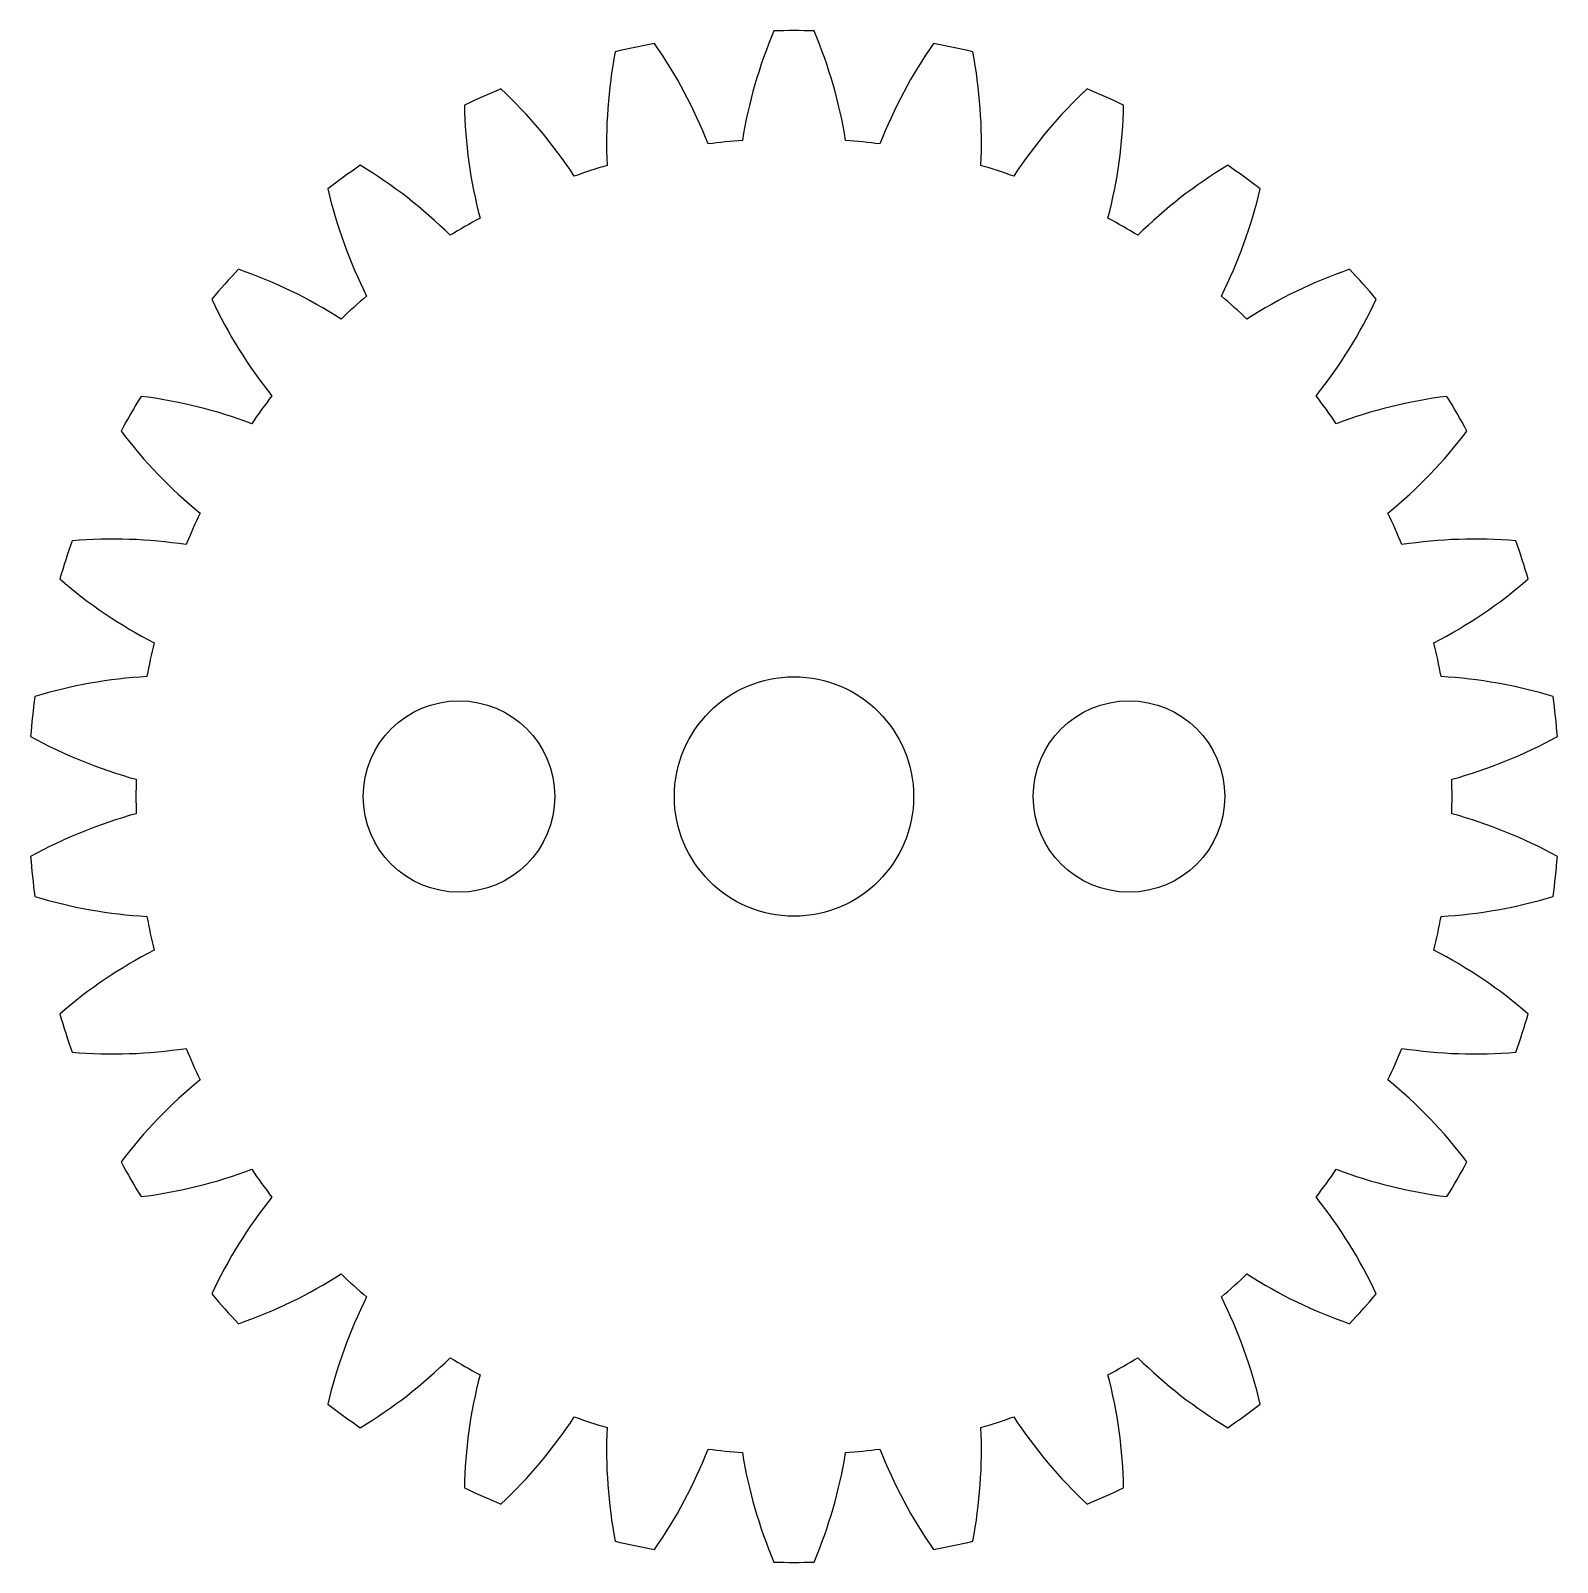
# Model space of a CAD drawing. Header units: millimetres. Extents: x -16 to 16, y -16 to 16.
import ezdxf

# ---------------------------------------------------------------- set-up
doc = ezdxf.new("R2010")
doc.units = ezdxf.units.MM

msp = doc.modelspace()

# ---------------------------------------------------------------- linework, layer by layer
msp.add_lwpolyline([(-3.735, 15.558, 0.059687), (-3.905, 13.184, 0.013091), (-4.59, 12.961, 0.059687), (-6.123, 14.782, 0.013091), (-6.888, 14.441, 0.059687), (-6.561, 12.084, 0.013091), (-7.184, 11.724, 0.059687), (-9.062, 13.186, 0.013091), (-9.74, 12.694, 0.059687), (-8.93, 10.456, 0.013091), (-9.465, 9.974, 0.059687), (-11.606, 11.014, 0.013091), (-12.166, 10.391, 0.059687), (-10.909, 8.37, 0.013091), (-11.332, 7.788, 0.059687), (-13.642, 8.36, 0.013091), (-14.061, 7.635, 0.059687), (-12.411, 5.92, 0.013091), (-12.703, 5.262, 0.059687), (-15.082, 5.341, 0.013091), (-15.341, 4.544, 0.059687), (-13.37, 3.21, 0.013091), (-13.52, 2.506, 0.059687), (-15.863, 2.088, 0.013091), (-15.951, 1.255, 0.059687), (-13.745, 0.36, 0.013091), (-13.745, -0.36, 0.059687), (-15.951, -1.255, 0.013091), (-15.863, -2.088, 0.059687), (-13.52, -2.506, 0.013091), (-13.37, -3.21, 0.059687), (-15.341, -4.544, 0.013091), (-15.082, -5.341, 0.059687), (-12.703, -5.262, 0.013091), (-12.411, -5.92, 0.059687), (-14.061, -7.635, 0.013091), (-13.642, -8.36, 0.059687), (-11.332, -7.788, 0.013091), (-10.909, -8.37, 0.059687), (-12.166, -10.391, 0.013091), (-11.606, -11.014, 0.059687), (-9.465, -9.974, 0.013091), (-8.93, -10.456, 0.059687), (-9.74, -12.694, 0.013091), (-9.062, -13.186, 0.059687), (-7.184, -11.724, 0.013091), (-6.561, -12.084, 0.059687), (-6.888, -14.441, 0.013091), (-6.123, -14.782, 0.059687), (-4.59, -12.961, 0.013091), (-3.905, -13.184, 0.059687), (-3.735, -15.558, 0.013091), (-2.916, -15.732, 0.059687), (-1.795, -13.632, 0.013091), (-1.079, -13.708, 0.059687), (-0.419, -15.995, 0.013091), (0.419, -15.995, 0.059687), (1.079, -13.708, 0.013091), (1.795, -13.632, 0.059687), (2.916, -15.732, 0.013091), (3.735, -15.558, 0.059687), (3.905, -13.184, 0.013091), (4.59, -12.961, 0.059687), (6.123, -14.782, 0.013091), (6.888, -14.441, 0.059687), (6.561, -12.084, 0.013091), (7.184, -11.724, 0.059687), (9.062, -13.186, 0.013091), (9.74, -12.694, 0.059687), (8.93, -10.456, 0.013091), (9.465, -9.974, 0.059687), (11.606, -11.014, 0.013091), (12.166, -10.391, 0.059687), (10.909, -8.37, 0.013091), (11.332, -7.788, 0.059687), (13.642, -8.36, 0.013091), (14.061, -7.635, 0.059687), (12.411, -5.92, 0.013091), (12.703, -5.262, 0.059687), (15.082, -5.341, 0.013091), (15.341, -4.544, 0.059687), (13.37, -3.21, 0.013091), (13.52, -2.506, 0.059687), (15.863, -2.088, 0.013091), (15.951, -1.255, 0.059687), (13.745, -0.36, 0.013091), (13.745, 0.36, 0.059687), (15.951, 1.255, 0.013091), (15.863, 2.088, 0.059687), (13.52, 2.506, 0.013091), (13.37, 3.21, 0.059687), (15.341, 4.544, 0.013091), (15.082, 5.341, 0.059687), (12.703, 5.262, 0.013091), (12.411, 5.92, 0.059687), (14.061, 7.635, 0.013091), (13.642, 8.36, 0.059687), (11.332, 7.788, 0.013091), (10.909, 8.37, 0.059687), (12.166, 10.391, 0.013091), (11.606, 11.014, 0.059687), (9.465, 9.974, 0.013091), (8.93, 10.456, 0.059687), (9.74, 12.694, 0.013091), (9.062, 13.186, 0.059687), (7.184, 11.724, 0.013091), (6.561, 12.084, 0.059687), (6.888, 14.441, 0.013091), (6.123, 14.782, 0.059687), (4.59, 12.961, 0.013091), (3.905, 13.184, 0.059687), (3.735, 15.558, 0.013091), (2.916, 15.732, 0.059687), (1.795, 13.632, 0.013091), (1.079, 13.708, 0.059687), (0.419, 15.995, 0.013091), (-0.419, 15.995, 0.059687), (-1.079, 13.708, 0.013091), (-1.795, 13.632, 0.059687), (-2.916, 15.732, 0.013091)], format="xyb", close=True)
for centre, radius in [((0, 0), 2.5), ((-7, 0), 2), ((7, 0), 2)]:
    msp.add_circle(centre, radius)

doc.saveas('drawing.dxf')
